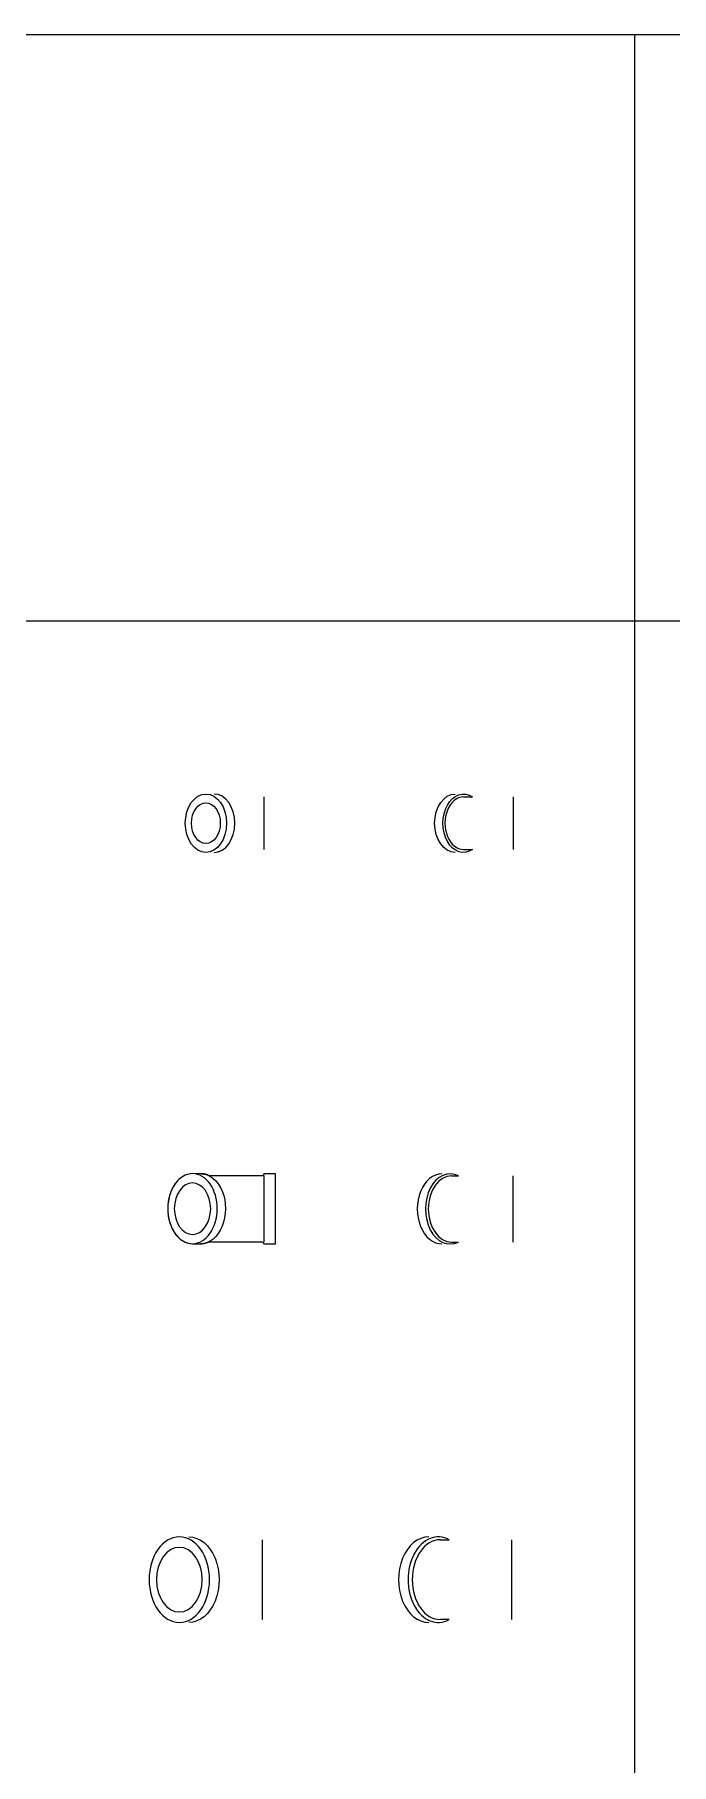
# Model space of a CAD drawing. Header units: millimetres. Extents: x 1218 to 72853, y -34712 to 16286.
# Drawn here: x 40396 to 40723, y 14025 to 14914 of the extents above; entities that cross this region are included whole.
import ezdxf

# ---------------------------------------------------------------- set-up
doc = ezdxf.new("R2010")
doc.units = ezdxf.units.MM
doc.set_wipeout_variables(frame=1)
doc.styles.get("Standard").update_dxf_attribs({"font": 'arial.ttf'})

# ---------------------------------------------------------------- blocks, each defined once
blk = doc.blocks.new('CO45DOWN-DN15 PCCC')
blk.add_line((29.85, 13.5), (29.85, -13.5))
for major_axis in [(0, 15), (0, 10.48)]:
    blk.add_ellipse((0, 0), major_axis=major_axis, ratio=0.707107)
blk.add_ellipse((4.24, 0), major_axis=(0, 15), ratio=0.707107, start_param=3.141593, end_param=6.283185)
at = {"flags": 1}
blk.add_attdef('AMC', (35.85, 0), '', height=0.5, dxfattribs=at)
blk = doc.blocks.new('CO45DOWN-DN20 PCCC')
blk.add_line((36.73, 16.88), (36.73, -17.12))
blk.add_lwpolyline([(0.06, 18), (-0.91, 17.95), (-1.87, 17.8), (-2.81, 17.55), (-3.72, 17.2), (-4.59, 16.77), (-5.42, 16.27), (-6.21, 15.69), (-6.95, 15.06), (-7.64, 14.38), (-8.28, 13.65), (-8.87, 12.88), (-9.42, 12.07), (-9.92, 11.24), (-10.38, 10.38), (-10.79, 9.5), (-11.17, 8.6), (-11.5, 7.69), (-11.79, 6.76), (-12.03, 5.82), (-12.24, 4.87), (-12.42, 3.91), (-12.55, 2.95), (-12.65, 1.98), (-12.71, 1.01), (-12.73, 0.04), (-12.71, -0.93), (-12.66, -1.9), (-12.57, -2.87), (-12.44, -3.83), (-12.28, -4.79), (-12.07, -5.74), (-11.83, -6.68), (-11.55, -7.61), (-11.22, -8.53), (-10.86, -9.43), (-10.45, -10.32), (-10, -11.18), (-9.5, -12.01), (-8.96, -12.82), (-8.37, -13.59), (-7.73, -14.33), (-7.04, -15.02), (-6.31, -15.65), (-5.53, -16.23), (-4.7, -16.74), (-3.83, -17.18), (-2.92, -17.53), (-1.99, -17.79), (-0.06, -18), (4.18, -18.01), (4.27, -18.01), (4.36, -18.01), (4.44, -18.01), (4.53, -18.01), (4.62, -18), (4.7, -18), (4.79, -18), (4.88, -17.99), (4.96, -17.98), (5.05, -17.97), (5.14, -17.97), (5.22, -17.96), (5.31, -17.95), (5.4, -17.94), (5.48, -17.92), (5.57, -17.91), (5.65, -17.9), (5.74, -17.88), (5.82, -17.87), (5.91, -17.85), (6, -17.84), (6.08, -17.82), (6.16, -17.8), (6.25, -17.78), (6.33, -17.76), (6.42, -17.74), (6.5, -17.72), (6.59, -17.7), (6.67, -17.68), (6.75, -17.65), (6.84, -17.63), (6.92, -17.6), (7, -17.58), (7.09, -17.55), (7.17, -17.52), (7.25, -17.49), (7.33, -17.47), (7.41, -17.44), (7.49, -17.41), (7.58, -17.37), (7.66, -17.34), (7.74, -17.31), (7.82, -17.28), (7.9, -17.24), (7.98, -17.21), (8.06, -17.17), (8.14, -17.14), (8.21, -17.1), (8.37, -17.03), (35.62, -17.12), (35.65, -17.12), (35.69, -17.12), (35.72, -17.12), (35.75, -17.12), (35.78, -17.13), (35.81, -17.13), (35.84, -17.14), (35.87, -17.15), (35.9, -17.16), (35.94, -17.17), (35.97, -17.18), (35.99, -17.19), (36.02, -17.2), (36.05, -17.21), (36.08, -17.23), (36.11, -17.24), (36.14, -17.26), (36.16, -17.28), (36.19, -17.29), (36.22, -17.31), (36.24, -17.33), (36.27, -17.35), (36.29, -17.37), (36.31, -17.4), (36.34, -17.42), (36.36, -17.44), (36.38, -17.46), (36.4, -17.49), (36.42, -17.51), (36.44, -17.54), (36.45, -17.57), (36.47, -17.59), (36.49, -17.62), (36.5, -17.65), (36.52, -17.68), (36.53, -17.71), (36.54, -17.73), (36.56, -17.76), (36.57, -17.79), (36.58, -17.82), (36.58, -17.86), (36.59, -17.89), (36.6, -17.92), (36.61, -17.95), (36.61, -17.98), (36.61, -18.01), (36.62, -18.04), (36.62, -18.07), (36.62, -18.14), (42.74, -18.14), (42.74, 17.86), (36.74, 17.86), (36.73, 17.83), (36.73, 17.8), (36.73, 17.77), (36.73, 17.74), (36.72, 17.71), (36.71, 17.68), (36.71, 17.65), (36.7, 17.62), (36.69, 17.59), (36.68, 17.56), (36.67, 17.53), (36.66, 17.5), (36.65, 17.47), (36.63, 17.44), (36.62, 17.42), (36.6, 17.39), (36.59, 17.36), (36.57, 17.34), (36.55, 17.31), (36.54, 17.28), (36.52, 17.26), (36.5, 17.24), (36.48, 17.21), (36.46, 17.19), (36.43, 17.17), (36.41, 17.15), (36.39, 17.13), (36.36, 17.11), (36.34, 17.09), (36.31, 17.07), (36.29, 17.05), (36.26, 17.03), (36.24, 17.02), (36.21, 17), (36.18, 16.99), (36.15, 16.98), (36.13, 16.96), (36.1, 16.95), (36.07, 16.94), (36.04, 16.93), (36.01, 16.92), (35.98, 16.91), (35.95, 16.91), (35.92, 16.9), (35.89, 16.9), (35.86, 16.89), (35.83, 16.89), (35.79, 16.89), (35.73, 16.88), (8.48, 16.97), (8.4, 17.01), (8.32, 17.05), (8.25, 17.09), (8.17, 17.12), (8.09, 17.16), (8.01, 17.19), (7.93, 17.23), (7.85, 17.26), (7.77, 17.29), (7.69, 17.33), (7.61, 17.36), (7.53, 17.39), (7.44, 17.42), (7.36, 17.45), (7.28, 17.48), (7.2, 17.5), (7.12, 17.53), (7.03, 17.56), (6.95, 17.58), (6.87, 17.61), (6.78, 17.63), (6.7, 17.66), (6.62, 17.68), (6.53, 17.7), (6.45, 17.72), (6.36, 17.74), (6.28, 17.76), (6.2, 17.78), (6.11, 17.8), (6.03, 17.81), (5.94, 17.83), (5.85, 17.85), (5.77, 17.86), (5.68, 17.88), (5.6, 17.89), (5.51, 17.9), (5.43, 17.91), (5.34, 17.92), (5.25, 17.93), (5.17, 17.94), (5.08, 17.95), (4.99, 17.96), (4.91, 17.96), (4.82, 17.97), (4.73, 17.97), (4.65, 17.98), (4.56, 17.98), (4.47, 17.98), (4.3, 17.99), (0.06, 18)], close=True)
at = {"extrusion": (0, 0, -1)}
for major_axis in [(-0.06, -18), (0.04, 13.22)]:
    blk.add_ellipse((0, 0), major_axis=major_axis, ratio=0.707107, dxfattribs=at)
blk.add_ellipse((4.24, -0.01), major_axis=(-0.06, -18), ratio=0.707107, start_param=-3.141593, end_param=0, dxfattribs=at)
at = {"flags": 1}
blk.add_attdef('AMC', (42.74, -0.14), '', height=0.5, dxfattribs=at)
blk = doc.blocks.new('CO45DOWN-DN25 PCCC')
blk.add_line((44.44, 20.33), (44.44, -20.67))
at = {"extrusion": (0, 0, -1)}
for major_axis in [(0, -22), (0, 16.62)]:
    blk.add_ellipse((1.93, -0.17), major_axis=major_axis, ratio=0.707107, dxfattribs=at)
blk.add_ellipse((6.88, -0.17), major_axis=(0, -22), ratio=0.707107, start_param=-3.141593, end_param=0, dxfattribs=at)
at = {"flags": 1}
blk.add_attdef('AMC', (51.44, -0.17), '', height=0.5, dxfattribs=at)
blk = doc.blocks.new('CO45UP-DN15 PCCC')
for p, q in [((0, 13.5), (4.62, 13.5)), ((25.61, 13.5), (25.61, -13.5)), ((0, -13.5), (4.62, -13.5))]:
    blk.add_line(p, q)
at = {"extrusion": (0, 0, -1)}
for centre, start_param, end_param in [((-4.24, 0), 3.141593, 6.283185), ((0, 0), 2.690566, 6.734212)]:
    blk.add_ellipse(centre, major_axis=(0, 15), ratio=0.707107, start_param=start_param, end_param=end_param, dxfattribs=at)
blk.add_ellipse((0, 0), major_axis=(0, 13.5), ratio=0.707107, start_param=6.283185, end_param=9.424778)
at = {"flags": 1}
blk.add_attdef('AMC', (31.61, 0), '', height=0.5, dxfattribs=at)
blk = doc.blocks.new('CO45UP-DN20 PCCC')
blk.add_wipeout([(42.68, 18), (36.68, 18), (36.67, 17.9), (36.67, 17.87), (36.67, 17.84), (36.66, 17.8), (36.65, 17.77), (36.64, 17.73), (36.63, 17.69), (36.6, 17.61), (36.59, 17.58), (36.58, 17.57), (36.57, 17.54), (36.55, 17.51), (36.5, 17.43), (36.46, 17.38), (36.42, 17.33), (36.37, 17.28), (36.26, 17.24), (36.22, 17.21), (36.16, 17.18), (36.16, 17.13), (36.14, 17.11), (36.13, 17.11), (36.06, 17.08), (36.02, 17.06), (35.97, 17.04), (35.91, 17.03), (35.85, 17.01), (35.78, 17.01), (35.73, 17), (35.65, 17), (35.68, 17), (8.43, 17), (8.05, 17.18), (7.97, 17.21), (7.88, 17.25), (7.8, 17.28), (7.71, 17.32), (7.63, 17.35), (7.54, 17.39), (7.37, 17.45), (7.24, 17.49), (7.09, 17.54), (7, 17.57), (6.86, 17.62), (6.73, 17.65), (6.53, 17.71), (6.32, 17.76), (6.17, 17.79), (5.98, 17.83), (5.74, 17.87), (5.54, 17.91), (5.35, 17.93), (5.14, 17.96), (5.02, 17.97), (4.87, 17.98), (4.73, 17.99), (4.57, 17.99), (4.4, 18), (4.3, 18), (4.19, 18), (4.07, 18), (3.94, 17.99), (3.9, 17.99), (0, 18), (-0.5, 17.99), (-0.73, 17.97), (-1.1, 17.93), (-1.43, 17.89), (-1.72, 17.83), (-2.17, 17.74), (-2.57, 17.63), (-2.97, 17.5), (-3.23, 17.41), (-3.45, 17.33), (-3.63, 17.25), (-3.86, 17.15), (-4.22, 16.98), (-4.55, 16.81), (-5.03, 16.54), (-5.57, 16.19), (-5.64, 16.14), (-5.88, 15.97), (-6.36, 15.59), (-6.51, 15.47), (-6.69, 15.31), (-6.95, 15.08), (-7.2, 14.84), (-7.37, 14.68), (-7.43, 14.62), (-7.75, 14.28), (-7.85, 14.17), (-7.96, 14.05), (-8.05, 13.94), (-8.17, 13.8), (-8.28, 13.67), (-8.45, 13.46), (-8.51, 13.39), (-8.63, 13.23), (-8.7, 13.14), (-8.88, 12.89), (-8.91, 12.85), (-9.03, 12.68), (-9.13, 12.54), (-9.21, 12.43), (-9.32, 12.25), (-9.42, 12.11), (-9.48, 12.02), (-9.65, 11.74), (-9.75, 11.57), (-9.84, 11.42), (-9.95, 11.23), (-10.07, 11), (-10.17, 10.82), (-10.24, 10.68), (-10.36, 10.46), (-10.41, 10.36), (-10.53, 10.12), (-10.58, 10), (-10.67, 9.81), (-10.78, 9.56), (-10.9, 9.3), (-10.99, 9.08), (-11.06, 8.9), (-11.13, 8.73), (-11.15, 8.69), (-11.18, 8.61), (-11.29, 8.31), (-11.38, 8.06), (-11.54, 7.6), (-11.68, 7.15), (-11.79, 6.77), (-11.86, 6.54), (-11.92, 6.33), (-12.01, 5.94), (-12.19, 5.19), (-12.25, 4.89), (-12.39, 4.09), (-12.42, 3.91), (-12.47, 3.63), (-12.5, 3.39), (-12.52, 3.21), (-12.56, 2.93), (-12.58, 2.73), (-12.6, 2.58), (-12.61, 2.42), (-12.63, 2.24), (-12.64, 2.1), (-12.65, 1.94), (-12.67, 1.77), (-12.68, 1.63), (-12.68, 1.52), (-12.69, 1.38), (-12.7, 1.19), (-12.72, 0.63), (-12.72, 0.44), (-12.73, 0.36), (-12.73, 0.18), (-12.73, -0.08), (-12.72, -0.79), (-12.7, -1.24), (-12.69, -1.36), (-12.68, -1.54), (-12.66, -1.89), (-12.61, -2.47), (-12.57, -2.87), (-12.53, -3.13), (-12.52, -3.25), (-12.49, -3.44), (-12.47, -3.64), (-12.44, -3.84), (-12.4, -4.04), (-12.36, -4.31), (-12.33, -4.48), (-12.31, -4.58), (-12.29, -4.66), (-12.28, -4.72), (-12.26, -4.82), (-12.24, -4.94), (-12.22, -5.06), (-12.17, -5.27), (-12.11, -5.53), (-12.04, -5.84), (-11.94, -6.24), (-11.85, -6.55), (-11.81, -6.73), (-11.69, -7.13), (-11.59, -7.45), (-11.51, -7.67), (-11.43, -7.92), (-11.32, -8.22), (-11.2, -8.55), (-11.08, -8.85), (-10.82, -9.47), (-10.54, -10.08), (-10.3, -10.57), (-10.04, -11.07), (-9.74, -11.58), (-9.66, -11.73), (-9.49, -11.99), (-9.35, -12.21), (-9.23, -12.4), (-9.08, -12.61), (-8.87, -12.91), (-8.67, -13.17), (-8.52, -13.37), (-8.13, -13.85), (-8.01, -13.99), (-7.8, -14.22), (-7.61, -14.43), (-6.85, -15.17), (-6.54, -15.44), (-6.37, -15.58), (-6.18, -15.74), (-5.93, -15.92), (-5.68, -16.11), (-5.34, -16.34), (-5.13, -16.47), (-4.7, -16.73), (-4.61, -16.78), (-4.38, -16.9), (-3.71, -17.22), (-3.61, -17.26), (-3.52, -17.3), (-3.31, -17.38), (-2.77, -17.57), (-2.52, -17.64), (-2.4, -17.68), (-2.02, -17.77), (-1.85, -17.81), (-1.63, -17.85), (-1.34, -17.9), (-1.03, -17.94), (-0.66, -17.98), (-0.32, -17.99), (-0.13, -18), (0.21, -18), (0.5, -18), (0.84, -18), (1.3, -18), (1.51, -18), (1.91, -18), (1.95, -18), (4.24, -18), (4.53, -18), (4.56, -17.99), (4.93, -17.97), (5.08, -17.96), (5.14, -17.95), (5.34, -17.93), (5.53, -17.91), (5.74, -17.88), (5.85, -17.86), (6.04, -17.82), (6.19, -17.79), (6.5, -17.72), (6.75, -17.65), (6.89, -17.61), (6.97, -17.58), (7.21, -17.5), (7.34, -17.46), (7.5, -17.4), (7.58, -17.37), (7.63, -17.35), (7.96, -17.22), (8.03, -17.19), (8.03, -17.19), (8.43, -17), (35.68, -17), (35.95, -17.04), (36.08, -17.08), (36.25, -17.18), (36.33, -17.24), (36.39, -17.3), (36.47, -17.38), (36.51, -17.44), (36.56, -17.53), (36.59, -17.58), (36.62, -17.67), (36.65, -17.75), (36.65, -17.77), (36.68, -18), (42.68, -18)])
for p, q in [((4.95, 17), (8.43, 17)), ((36.68, -17), (36.68, 17)), ((4.95, -17), (8.43, -17))]:
    blk.add_line(p, q)
for centre, major_axis, start_param, end_param in [((0, 0), (0, -18), -3.141593, 0), ((4.24, 0), (0, -18), 2.806696, 6.618081), ((4.95, 0), (0, -17), 3.141593, 6.283185)]:
    blk.add_ellipse(centre, major_axis=major_axis, ratio=0.707107, start_param=start_param, end_param=end_param)
at = {"flags": 1}
blk.add_attdef('AMC', (42.68, 0), '', height=0.5, dxfattribs=at)
blk = doc.blocks.new('CO45UP-DN25 PCCC')
for p, q in [((6.01, 20.5), (10.6, 20.5)), ((42.51, 20.5), (42.51, -20.5)), ((10.6, -20.5), (6.01, -20.5))]:
    blk.add_line(p, q)
for centre, major_axis, start_param, end_param in [((0, 0), (0, -22), -3.141593, 0), ((4.95, 0), (0, -22), 2.770187, 6.654591), ((6.01, 0), (0, -20.5), 3.141593, 6.283185)]:
    blk.add_ellipse(centre, major_axis=major_axis, ratio=0.707107, start_param=start_param, end_param=end_param)
at = {"flags": 1}
blk.add_attdef('AMC', (49.51, 0), '', height=0.5, dxfattribs=at)

msp = doc.modelspace()

# ---------------------------------------------------------------- linework, layer by layer
for p, q in [((38761.18, 14914.18), (44955.06, 14914.18)), ((40704.18, 14914.18), (40704.18, 12966.04)), ((38761.18, 14612.84), (44955.06, 14612.84))]:
    msp.add_line(p, q)

# ---------------------------------------------------------------- block references
for name, p in [('CO45DOWN-DN15 PCCC', (40483.81, 14508.74)), ('CO45UP-DN15 PCCC', (40616.27, 14508.74)), ('CO45DOWN-DN20 PCCC', (40476.92, 14310.57)), ('CO45UP-DN20 PCCC', (40605.2, 14310.43)), ('CO45DOWN-DN25 PCCC', (40468.22, 14120.01)), ('CO45UP-DN25 PCCC', (40598.37, 14119.84))]:
    msp.add_blockref(name, p)

doc.saveas('drawing.dxf')
